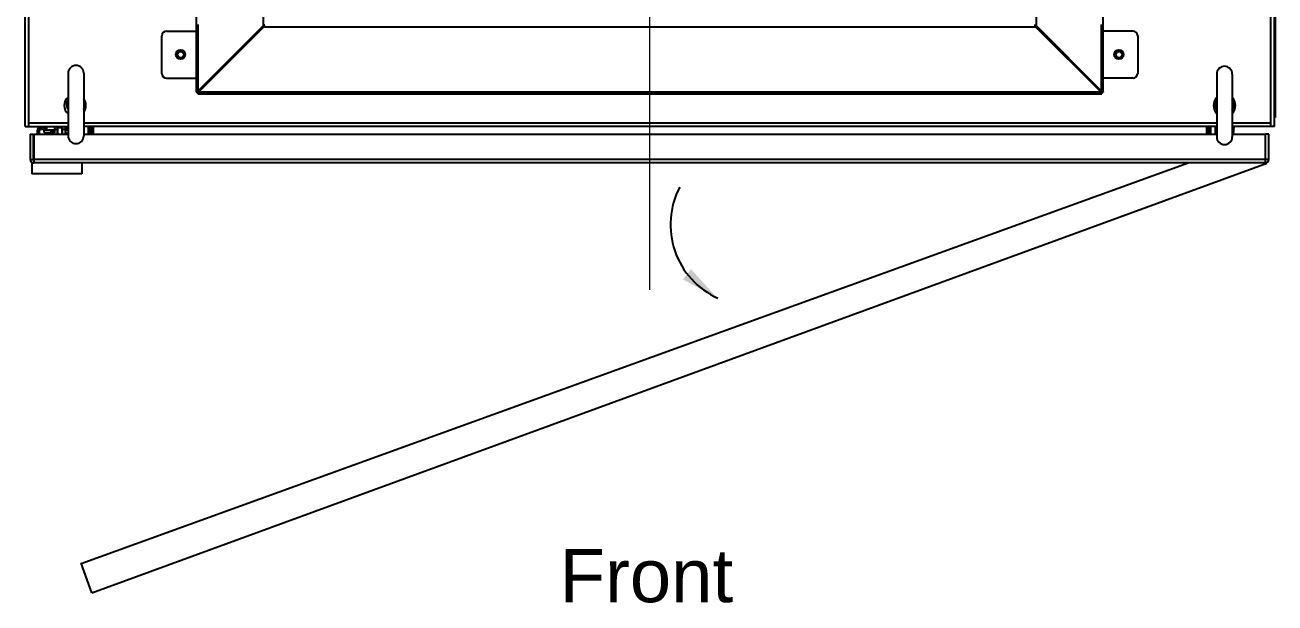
# Model space of a CAD drawing. Extents: x 81437 to 204847, y -54769 to -29444.
# Drawn here: x 84270 to 85069, y -53152 to -52783 of the extents above; entities that cross this region are included whole.
import ezdxf
from ezdxf.lldxf.tags import DXFTag

# ---------------------------------------------------------------- set-up
doc = ezdxf.new("R2010")
doc.units = 0
doc.header["$LTSCALE"] = 100
doc.header["$MEASUREMENT"] = 0
doc.layers.add('PANEL', color=7, linetype='Continuous')
doc.styles.add('HZ', font='arial.ttf', dxfattribs={"width": 0.7})
tags = doc.linetypes.add('CENTER', pattern=[2, 1.25, -0.25, 0.25, -0.25]).pattern_tags.tags
tags[10:11] = [DXFTag(74, 4), DXFTag(75, 0), DXFTag(340, '0'), DXFTag(46, 1.0), DXFTag(50, 0.0), DXFTag(44, 0.0), DXFTag(45, 0.0)]
tags[8:9] = [DXFTag(74, 4), DXFTag(75, 0), DXFTag(340, '0'), DXFTag(46, 1.0), DXFTag(50, 0.0), DXFTag(44, 0.0), DXFTag(45, 0.0)]
tags[6:7] = [DXFTag(74, 4), DXFTag(75, 0), DXFTag(340, '0'), DXFTag(46, 1.0), DXFTag(50, 0.0), DXFTag(44, 0.0), DXFTag(45, 0.0)]
tags[4:5] = [DXFTag(74, 4), DXFTag(75, 0), DXFTag(340, '0'), DXFTag(46, 1.0), DXFTag(50, 0.0), DXFTag(44, 0.0), DXFTag(45, 0.0)]
tags = doc.linetypes.add('HIDDEN', pattern=[0.375, 0.25, -0.125]).pattern_tags.tags
tags[6:7] = [DXFTag(74, 4), DXFTag(75, 0), DXFTag(340, '0'), DXFTag(46, 1.0), DXFTag(50, 0.0), DXFTag(44, 0.0), DXFTag(45, 0.0)]
tags[4:5] = [DXFTag(74, 4), DXFTag(75, 0), DXFTag(340, '0'), DXFTag(46, 1.0), DXFTag(50, 0.0), DXFTag(44, 0.0), DXFTag(45, 0.0)]

msp = doc.modelspace()

# ---------------------------------------------------------------- linework, layer by layer
at = {"color": 1, "linetype": 'CENTER', "lineweight": 20}
msp.add_line((84669.27, -52952.15), (84669.27, -52008.3), dxfattribs=at)
at = {"color": 7, "linetype": 'Continuous'}
for p, q in [((84269.77, -52847.76), (84269.77, -52095.16)), ((84272.07, -52095.76), (84272.07, -52847.76)), ((85066.47, -52847.76), (85066.47, -52095.76)), ((85068.77, -52847.76), (85068.77, -52095.76)), ((84379.27, -52117.76), (84379.27, -52825.76)), ((84959.27, -52825.76), (84959.27, -52117.76)), ((85069.07, -52120.46), (85069.07, -52822.46)), ((84422.06, -52160.05), (84422.06, -52783.47)), ((84916.48, -52783.47), (84916.48, -52160.05)), ((84380.37, -52782.51), (84380.37, -52825.16)), ((84422.06, -52783.47), (84380.37, -52825.16)), ((84422.56, -52783.47), (84380.87, -52825.16)), ((84422.56, -52783.97), (84380.87, -52825.66)), ((84422.06, -52783.47), (84422.56, -52783.47)), ((84422.56, -52783.97), (84422.56, -52783.47)), ((84422.56, -52783.97), (84915.98, -52783.97)), ((84916.48, -52783.47), (84915.98, -52783.47)), ((84915.98, -52783.47), (84957.67, -52825.16)), ((84915.98, -52783.97), (84915.98, -52783.47)), ((84915.98, -52783.97), (84957.67, -52825.66)), ((84916.48, -52783.47), (84958.17, -52825.16)), ((84958.17, -52825.16), (84958.17, -52782.51)), ((84357.27, -52813.76), (84357.27, -52789.76)), ((84360.27, -52786.76), (84379.27, -52786.76)), ((84978.27, -52786.76), (84959.27, -52786.76)), ((84981.27, -52789.76), (84981.27, -52813.76)), ((84297.37, -52813.66), (84297.37, -52853.66)), ((84307.37, -52813.66), (84307.37, -52853.66)), ((84360.27, -52816.76), (84379.27, -52816.76)), ((84978.27, -52816.76), (84959.27, -52816.76)), ((85031.77, -52814.26), (85031.77, -52854.26)), ((85041.77, -52814.26), (85041.77, -52854.26)), ((84380.27, -52825.66), (84380.27, -52826.76)), ((84380.37, -52825.16), (84380.87, -52825.16)), ((84380.87, -52825.66), (84380.87, -52825.16)), ((84380.87, -52825.66), (84957.67, -52825.66)), ((84958.17, -52825.16), (84957.67, -52825.16)), ((84957.67, -52825.66), (84957.67, -52825.16)), ((84958.27, -52826.76), (84958.27, -52825.66)), ((85068.77, -52822.46), (85068.83, -52822.46)), ((85068.83, -52822.46), (85069.07, -52822.46)), ((85069.07, -52822.46), (85069.07, -52841.96)), ((84379.27, -52825.76), (84380.37, -52825.76)), ((84380.27, -52826.76), (84958.27, -52826.76)), ((84958.17, -52825.76), (84959.27, -52825.76)), ((84269.77, -52847.76), (84297.37, -52847.76)), ((84272.07, -52845.46), (84297.37, -52845.46)), ((84279.45, -52848.5), (84279.45, -52849.7)), ((84283.57, -52848.5), (84279.45, -52848.5)), ((84283.57, -52849.7), (84279.45, -52849.7)), ((84282.09, -52849.7), (84282.07, -52849.72)), ((84284.03, -52847.76), (84283.29, -52848.5)), ((84283.57, -52848.5), (84283.57, -52849.7)), ((84288.57, -52847.76), (84288.57, -52852.5)), ((84290.57, -52849.54), (84288.57, -52849.54)), ((84290.57, -52852.5), (84290.57, -52847.76)), ((84290.67, -52852.5), (84290.67, -52848.54)), ((84293.47, -52848.54), (84290.67, -52848.54)), ((84293.47, -52852.5), (84293.47, -52848.54)), ((84293.57, -52847.76), (84293.57, -52852.5)), ((84295.57, -52849.54), (84293.57, -52849.54)), ((84295.57, -52852.5), (84295.57, -52847.76)), ((84296.57, -52848.5), (84296.57, -52849.7)), ((84297.37, -52848.5), (84296.57, -52848.5)), ((84297.37, -52849.7), (84296.57, -52849.7)), ((84307.37, -52845.46), (85031.77, -52845.46)), ((85031.77, -52847.76), (84307.37, -52847.76)), ((84310.07, -52847.76), (84310.07, -52852.5)), ((84311.17, -52852.5), (84311.17, -52847.76)), ((84312.37, -52852.5), (84312.37, -52847.76)), ((84313.57, -52852.5), (84313.57, -52847.76)), ((85025.57, -52852.5), (85025.57, -52847.76)), ((85026.77, -52852.5), (85026.77, -52847.76)), ((85027.97, -52852.5), (85027.97, -52847.76)), ((85031.07, -52852.5), (85031.07, -52847.76)), ((85041.77, -52845.46), (85066.47, -52845.46)), ((85068.77, -52847.76), (85041.77, -52847.76)), ((85042.07, -52852.5), (85042.07, -52847.76)), ((85042.78, -52847.76), (85042.3, -52852.5)), ((85068.77, -52841.96), (85069.07, -52841.96)), ((84273.07, -52852.5), (84273.07, -52868.7)), ((84273.07, -52852.5), (84275.07, -52852.5)), ((84275.07, -52852.5), (84275.07, -52868.7)), ((84275.37, -52852.5), (84275.37, -52871)), ((84275.37, -52852.5), (84297.37, -52852.5)), ((84277.57, -52850.38), (84277.57, -52852.5)), ((84277.57, -52850.38), (84278.77, -52850.38)), ((84278.77, -52850.38), (84278.77, -52852.5)), ((84282.07, -52851.56), (84282.07, -52849.72)), ((84282.07, -52849.75), (84288.57, -52849.75)), ((84282.07, -52851.56), (84286.57, -52851.56)), ((84284.56, -52851.56), (84284.56, -52852.52)), ((84286.57, -52852.5), (84286.57, -52850.5)), ((84286.57, -52850.5), (84288.57, -52850.5)), ((84287.66, -52852.5), (84287.66, -52850.5)), ((84295.57, -52849.75), (84297.37, -52849.75)), ((84295.57, -52851.56), (84297.37, -52851.56)), ((84307.37, -52852.5), (85031.77, -52852.5)), ((85041.77, -52852.5), (85062.77, -52852.5)), ((85062.77, -52852.5), (85062.77, -52871)), ((85065.07, -52852.5), (85063.07, -52852.5)), ((85063.07, -52868.7), (85063.07, -52852.5)), ((85065.07, -52868.7), (85065.07, -52852.5)), ((84273.07, -52868.7), (84275.07, -52868.7)), ((84274.07, -52871), (84274.07, -52878)), ((85062.77, -52868.7), (84275.37, -52868.7)), ((85062.77, -52871), (84275.37, -52871)), ((84306.07, -52871), (84306.07, -52878)), ((85065.07, -52868.7), (85063.07, -52868.7)), ((84306.07, -52878), (84274.07, -52878))]:
    msp.add_line(p, q, dxfattribs=at)
msp.add_line((84312.49, -53145.63), (84305.68, -53126.79))
for centre, radius in [((84369.27, -52801.76), 3), ((84369.27, -52801.76), 2), ((84969.27, -52801.76), 3), ((84969.27, -52801.76), 2)]:
    msp.add_circle(centre, radius, dxfattribs=at)
for centre, radius, start, end in [((84431.38, -52791.79), 12.13, 134.03676, 135.37999), ((84414.24, -52774.65), 12.13, 314.62001, 315.96324), ((84454.8, -52843.78), 68.64, 117.45319, 117.81313), ((84362.25, -52751.22), 68.64, 332.18687, 332.54681), ((84883.73, -52843.78), 68.64, 62.18687, 62.54681), ((84976.29, -52751.22), 68.64, 207.45319, 207.81313), ((84907.16, -52791.79), 12.13, 44.62001, 45.96324), ((84924.29, -52774.65), 12.13, 224.03676, 225.37999), ((84360.27, -52789.76), 3, 90, 180), ((84978.27, -52789.76), 3, 0, 90), ((84369.27, -52801.76), 2.5, 255, 195), ((84969.27, -52801.76), 2.5, 255, 195), ((84302.37, -52813.66), 5, 0, 180), ((85036.77, -52814.26), 5, 0, 180), ((84360.27, -52813.76), 3, 180, 270), ((84978.27, -52813.76), 3, 270, 0), ((84384.69, -52839.54), 15.02, 106.71863, 107.12156), ((84366.48, -52821.34), 15.02, 342.87844, 343.28137), ((84972.05, -52821.34), 15.02, 196.71863, 197.12156), ((84953.85, -52839.54), 15.02, 72.87844, 73.28137), ((84301.77, -52834.26), 7, 129.66197, 230.33803), ((84302.37, -52833.66), 6, 146.44504, 195), ((84302.37, -52833.66), 6, 146.98298, 213.01702), ((84302.37, -52833.66), 6, 326.46158, 33.53842), ((84302.37, -52833.66), 6, 326.98298, 33.01702), ((84301.77, -52834.26), 7, 323.87173, 36.12827), ((85036.77, -52834.26), 7, 136.14811, 223.85189), ((85036.77, -52833.66), 6, 146.44407, 195), ((85036.77, -52833.66), 6, 146.98298, 213.01702), ((85036.77, -52833.66), 6, 326.45545, 33.55593), ((85036.77, -52833.66), 6, 326.98298, 33.01702), ((85036.77, -52834.26), 7, 316.14811, 43.85189), ((85067.87, -52841.26), 1.2, 319.26264, 0), ((84279.45, -52850.38), 1.88, 90, 180), ((84279.45, -52850.38), 0.681, 90, 180), ((84302.37, -52853.66), 5, 180, 0), ((85036.77, -52854.26), 5, 180, 0), ((84275.37, -52868.7), 2.3, 180, 270), ((84275.37, -52868.7), 0.3, 180, 270), ((85062.77, -52868.7), 2.3, 270, 0), ((85062.77, -52868.7), 0.3, 270, 0)]:
    msp.add_arc(centre, radius, start, end, dxfattribs=at)
for points, start_tangent, end_tangent in [([(84422.06, -52783.47), (84422.41, -52783.27), (84422.78, -52783.07)], (0.856944, 0.515409), (0.883981, 0.467523)), ([(84422.56, -52783.97), (84422.76, -52783.62), (84422.96, -52783.25)], (0.515409, 0.856944), (0.467523, 0.883981)), ([(84422.56, -52783.47), (84422.75, -52783.27)], (0.671784, 0.740747), (0.701407, 0.712761)), ([(84422.56, -52783.47), (84422.76, -52783.28)], (0.740747, 0.671784), (0.712761, 0.701407)), ([(84915.98, -52783.97), (84915.78, -52783.62), (84915.58, -52783.25)], (-0.515409, 0.856944), (-0.467523, 0.883981)), ([(84916.48, -52783.47), (84916.13, -52783.27), (84915.76, -52783.07)], (-0.856944, 0.515409), (-0.883981, 0.467523)), ([(84915.98, -52783.47), (84915.78, -52783.28)], (-0.740747, 0.671784), (-0.712761, 0.701407)), ([(84915.98, -52783.47), (84915.79, -52783.27)], (-0.671784, 0.740747), (-0.701407, 0.712761)), ([(84379.4, -52825.56), (84379.27, -52825.76)], (-0.79084, -0.612022), (0, -1)), ([(84380.27, -52825.19), (84379.78, -52825.36), (84379.56, -52825.46), (84379.4, -52825.56)], (-0.955586, -0.294712), (-0.79084, -0.612022)), ([(84380.34, -52825.56), (84380.27, -52825.76)], (-0.569202, -0.822198), (0, -1)), ([(84380.47, -52825.69), (84380.27, -52825.76)], (-0.822198, -0.569202), (-1, 0)), ([(84380.87, -52825.16), (84380.55, -52825.36), (84380.34, -52825.56)], (-0.875724, -0.482812), (-0.569202, -0.822198)), ([(84380.87, -52825.16), (84380.67, -52825.48), (84380.47, -52825.69)], (-0.482812, -0.875724), (-0.822198, -0.569202)), ([(84957.67, -52825.16), (84957.87, -52825.48), (84958.07, -52825.69)], (0.482812, -0.875724), (0.822198, -0.569202)), ([(84957.67, -52825.16), (84957.99, -52825.36), (84958.19, -52825.56)], (0.875724, -0.482812), (0.569202, -0.822198)), ([(84958.07, -52825.69), (84958.27, -52825.76)], (0.822198, -0.569202), (1, 0)), ([(84958.19, -52825.56), (84958.27, -52825.76)], (0.569202, -0.822198), (0, -1)), ([(84958.27, -52825.19), (84958.75, -52825.36), (84958.97, -52825.46), (84959.13, -52825.56)], (0.955586, -0.294712), (0.79084, -0.612022)), ([(84959.13, -52825.56), (84959.27, -52825.76)], (0.79084, -0.612022), (0, -1)), ([(84380.47, -52826.63), (84380.27, -52826.76)], (-0.612022, -0.79084), (-1, 0)), ([(84380.84, -52825.76), (84380.67, -52826.24), (84380.57, -52826.46), (84380.47, -52826.63)], (-0.294712, -0.955586), (-0.612022, -0.79084)), ([(84957.7, -52825.76), (84957.87, -52826.24), (84957.97, -52826.46), (84958.07, -52826.63)], (0.294712, -0.955586), (0.612022, -0.79084)), ([(84958.07, -52826.63), (84958.27, -52826.76)], (0.612022, -0.79084), (1, 0))]:
    msp.add_spline(points, degree=3, dxfattribs=dict(at, start_tangent=start_tangent, end_tangent=end_tangent))
at = {"layer": 'PANEL', "linetype": 'HIDDEN'}
for p, q in [((84305.66, -53126.8), (85013.55, -52871)), ((84312.49, -53145.63), (85063.8, -52871.04))]:
    msp.add_line(p, q, dxfattribs=at)
at = {"layer": 'PANEL', "color": 7}
msp.add_arc((84734.01, -52910.45), 51.49, 152.18894, 245.71907, dxfattribs=at)
at = {"layer": 'PANEL', "color": 7, "linetype": 'ByBlock'}
msp.add_solid([(84690.51, -52945.43), (84695.67, -52938.89), (84712.72, -52957.64)], dxfattribs=at)

# ---------------------------------------------------------------- texts
at = {"color": 7, "style": 'HZ'}
msp.add_text('Front', height=34, dxfattribs=at).set_placement((84611.69, -53151.64))

doc.saveas('drawing.dxf')
